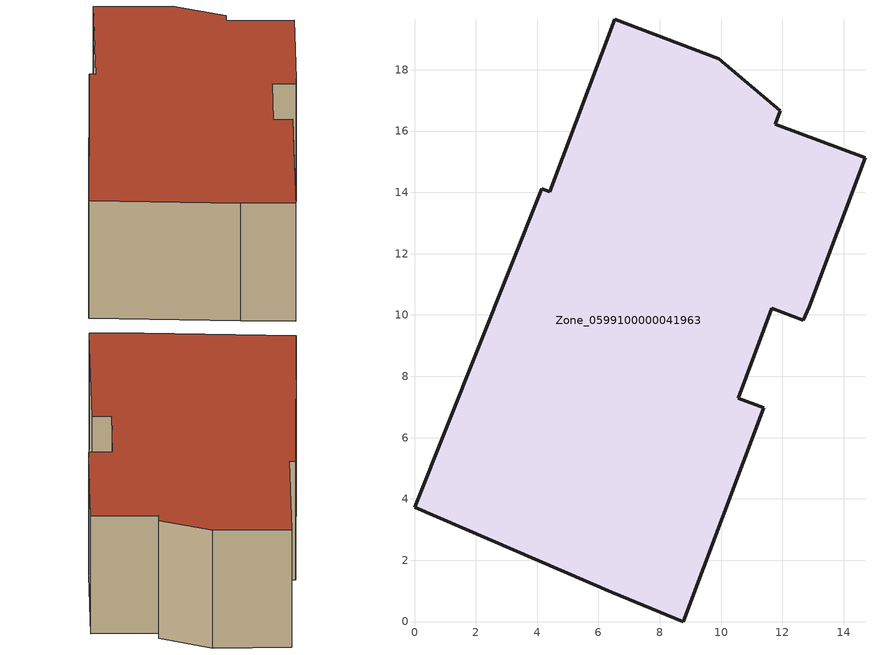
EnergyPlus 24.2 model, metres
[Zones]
Zone_0599100000041963
 floor ground (C_G): 12.87,10.27 12.68,9.84 11.66,10.22 10.55,7.29 11.38,6.97 8.76,0 6.43,0.95 0,3.73 4.16,14.12 4.41,14.02 6.53,19.64 9.93,18.36 11.93,16.65 11.77,16.23 14.69,15.13 z0
 wall outside (C_F): 4.16,14.12 0,3.73 6.43,0.95 8.76,0 11.38,6.97 10.55,7.29 11.66,10.22 12.68,9.84 12.87,10.27 14.69,15.13 11.77,16.23 11.93,16.65 9.93,18.36 6.53,19.64 4.41,14.02 4.16,14.12 z0:6.34
 roof outside (C_R): 12.68,9.84 12.87,10.27 14.69,15.13 11.77,16.23 11.93,16.65 9.93,18.36 6.53,19.64 4.41,14.02 4.16,14.12 0,3.73 6.43,0.95 8.76,0 11.38,6.97 10.55,7.29 11.66,10.22 z6.34
[BUILDING]
Pand.0599100000041963: North Axis=0; Terrain=City; Loads Convergence Tolerance Value=0.04; Temperature Convergence Tolerance Value=0.4; Solar Distribution=FullExterior; Maximum Number of Warmup Days=25; Minimum Number of Warmup Days=1
[Site:Location]
Rotterdam.The.Hague.AP_ZH_NLD Design_Conditions: Latitude=51.96; Longitude=4.45; Time Zone=1; Elevation=-4.5
[SITE:GROUNDTEMPERATURE:BUILDINGSURFACE]
18, 18, 18, 18, 18, 18, 18, 18, 18, 18, 18, 18
[MATERIAL] Thermal Absorptance=0.9; Solar Absorptance=0.7; Visible Absorptance=0.7
Name | Roughness | Thickness | Conductivity | Density | Specific Heat
G.D.1975-1991 | MediumSmooth | 0.15 | 0.288461 | 540 | 1210
F.D.1975-1991 | Rough | 0.3 | 0.230769 | 1920 | 840
R.D.1975-1991 | MediumRough | 0.2 | 0.153846 | 1500 | 1000
[CONSTRUCTION]
C_G: G.D.1975-1991
C_F: F.D.1975-1991
C_R: R.D.1975-1991
[ZONE]
Zone_0599100000041963: Type=1; Multiplier=1; Ceiling Height=Autocalculate; Volume=Autocalculate; Floor Area=autocalculate; Part of Total Floor Area=Yes
[ZONEINFILTRATION:DESIGNFLOWRATE]
Infil_Zone_0599100000041963: Zone or ZoneList or Space or SpaceList=Zone_0599100000041963; Schedule=AlwaysOn; Design Flow Rate Calculation Method=Flow/Area; Flow Rate per Floor Area=0.0042; Constant Term Coefficient=1; Temperature Term Coefficient=0; Velocity Term Coefficient=0; Velocity Squared Term Coefficient=0
[HVACTEMPLATE:ZONE:IDEALLOADSAIRSYSTEM]
Zone_0599100000041963: Maximum Heating Supply Air Temperature=50; Minimum Cooling Supply Air Temperature=13; Maximum Heating Supply Air Humidity Ratio=0.0156; Minimum Cooling Supply Air Humidity Ratio=0.0077; Heating Limit=NoLimit; Cooling Limit=NoLimit; Dehumidification Control Type=ConstantSensibleHeatRatio; Cooling Sensible Heat Ratio=0.7; Dehumidification Setpoint=60; Humidification Control Type=None; Humidification Setpoint=30; Outdoor Air Method=None; Outdoor Air Flow Rate per Person=0.00944; Outdoor Air Flow Rate per Zone Floor Area=0; Outdoor Air Flow Rate per Zone=0; Demand Controlled Ventilation Type=None; Outdoor Air Economizer Type=NoEconomizer; Heat Recovery Type=None; Sensible Heat Recovery Effectiveness=0.7; Latent Heat Recovery Effectiveness=0.65
[ZONECONTROL:THERMOSTAT]
ThermostatControl_Zone_0599100000041963: Zone or ZoneList=Zone_0599100000041963; Control Type Schedule=DualSetpointControlType; Control 1=Thermostat_Zone_0599100000041963; Temperature Difference Between Cutout And Setpoint=0
[THERMOSTATSETPOINT:DUALSETPOINT]
Thermostat_Zone_0599100000041963: Heating Setpoint Temperature Schedule=HeatingSetpoint_Zone_0599100000041963; Cooling Setpoint Temperature Schedule=CoolingSetpoint_Zone_0599100000041963
[SCHEDULE:COMPACT]
HeatingSetpoint_Zone_0599100000041963: Through: 12/31, For: AllDays, Until: 24:00, 21
CoolingSetpoint_Zone_0599100000041963: Through: 12/31, For: AllDays, Until: 24:00, 24
DualSetpointControlType: Through: 12/31, For: AllDays, Until: 24:00, 4
AlwaysOn: Through: 12/31, For: AllDays, Until: 24:00, 1
